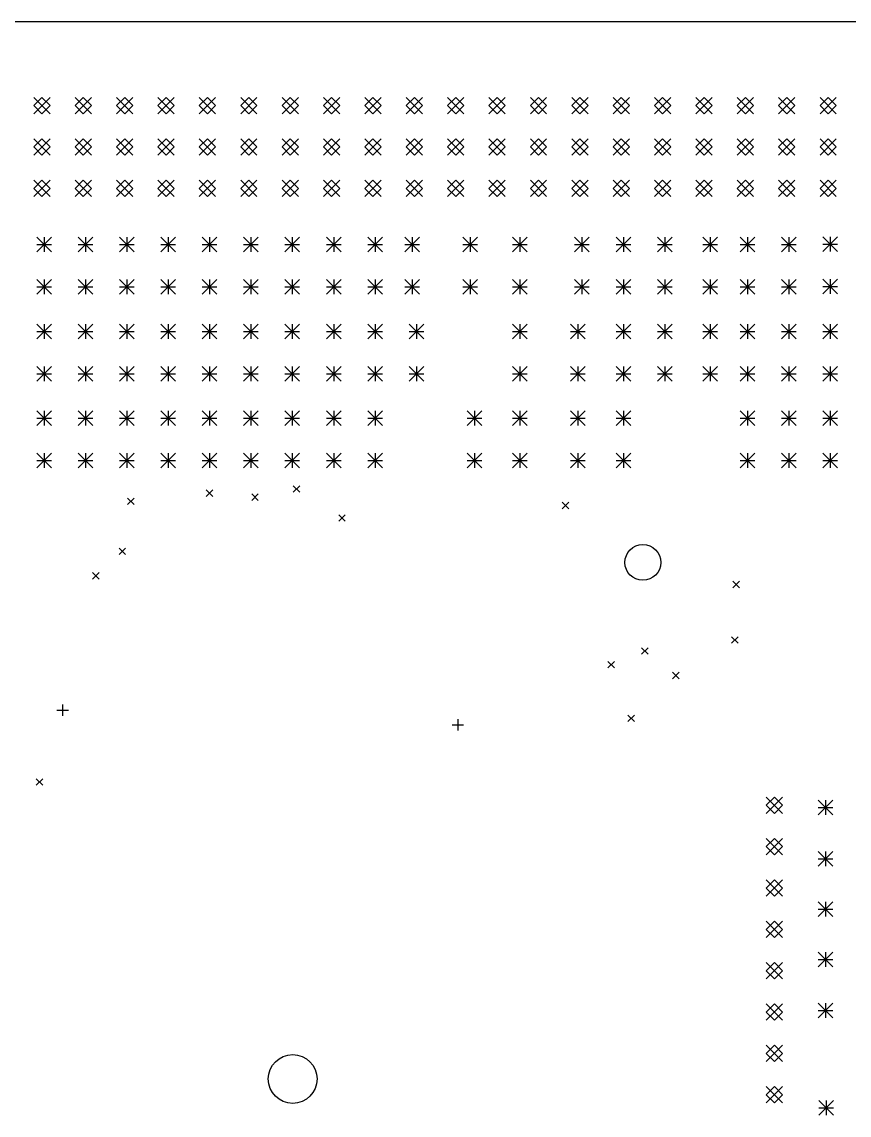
# Model space of a CAD drawing. Extents: x 10 to 419, y -288 to -23.
# Drawn here: x 113.8 to 164.6, y -90.2 to -23 of the extents above; entities that cross this region are included whole.
import ezdxf

# ---------------------------------------------------------------- set-up
doc = ezdxf.new("R2010")
doc.units = 0
doc.layers.add('BLACK', color=7, linetype='CONTINUOUS')

msp = doc.modelspace()

# ---------------------------------------------------------------- linework, layer by layer
at = {"layer": 'BLACK', "linetype": 'CONTINUOUS'}
for p, q in [((418.973, -23), (12.573, -23)), ((114.562, -27.6453), (115.562, -28.6453)), ((115.562, -27.6453), (114.562, -28.6453)), ((115.062, -27.6453), (114.562, -28.1453)), ((114.562, -28.1453), (115.062, -28.6453)), ((115.562, -28.1453), (115.062, -27.6453)), ((115.062, -28.6453), (115.562, -28.1453)), ((117.102, -27.6453), (118.102, -28.6453)), ((118.102, -27.6453), (117.102, -28.6453)), ((117.602, -27.6453), (117.102, -28.1453)), ((117.102, -28.1453), (117.602, -28.6453)), ((118.102, -28.1453), (117.602, -27.6453)), ((117.602, -28.6453), (118.102, -28.1453)), ((119.642, -27.6453), (120.642, -28.6453)), ((120.642, -27.6453), (119.642, -28.6453)), ((120.142, -27.6453), (119.642, -28.1453)), ((119.642, -28.1453), (120.142, -28.6453)), ((120.642, -28.1453), (120.142, -27.6453)), ((120.142, -28.6453), (120.642, -28.1453)), ((122.182, -27.6453), (123.182, -28.6453)), ((123.182, -27.6453), (122.182, -28.6453)), ((122.682, -27.6453), (122.182, -28.1453)), ((122.182, -28.1453), (122.682, -28.6453)), ((123.182, -28.1453), (122.682, -27.6453)), ((122.682, -28.6453), (123.182, -28.1453)), ((124.722, -27.6453), (125.722, -28.6453)), ((125.722, -27.6453), (124.722, -28.6453)), ((125.222, -27.6453), (124.722, -28.1453)), ((124.722, -28.1453), (125.222, -28.6453)), ((125.722, -28.1453), (125.222, -27.6453)), ((125.222, -28.6453), (125.722, -28.1453)), ((127.262, -27.6453), (128.262, -28.6453)), ((128.262, -27.6453), (127.262, -28.6453)), ((127.762, -27.6453), (127.262, -28.1453)), ((127.262, -28.1453), (127.762, -28.6453)), ((128.262, -28.1453), (127.762, -27.6453)), ((127.762, -28.6453), (128.262, -28.1453)), ((129.802, -27.6453), (130.802, -28.6453)), ((130.802, -27.6453), (129.802, -28.6453)), ((130.302, -27.6453), (129.802, -28.1453)), ((129.802, -28.1453), (130.302, -28.6453)), ((130.802, -28.1453), (130.302, -27.6453)), ((130.302, -28.6453), (130.802, -28.1453)), ((132.342, -27.6453), (133.342, -28.6453)), ((133.342, -27.6453), (132.342, -28.6453)), ((132.842, -27.6453), (132.342, -28.1453)), ((132.342, -28.1453), (132.842, -28.6453)), ((133.342, -28.1453), (132.842, -27.6453)), ((132.842, -28.6453), (133.342, -28.1453)), ((134.882, -27.6453), (135.882, -28.6453)), ((135.882, -27.6453), (134.882, -28.6453)), ((135.382, -27.6453), (134.882, -28.1453)), ((134.882, -28.1453), (135.382, -28.6453)), ((135.882, -28.1453), (135.382, -27.6453)), ((135.382, -28.6453), (135.882, -28.1453)), ((137.422, -27.6453), (138.422, -28.6453)), ((138.422, -27.6453), (137.422, -28.6453)), ((137.922, -27.6453), (137.422, -28.1453)), ((137.422, -28.1453), (137.922, -28.6453)), ((138.422, -28.1453), (137.922, -27.6453)), ((137.922, -28.6453), (138.422, -28.1453)), ((139.962, -27.6453), (140.962, -28.6453)), ((140.962, -27.6453), (139.962, -28.6453)), ((140.462, -27.6453), (139.962, -28.1453)), ((139.962, -28.1453), (140.462, -28.6453)), ((140.962, -28.1453), (140.462, -27.6453)), ((140.462, -28.6453), (140.962, -28.1453)), ((142.502, -27.6453), (143.502, -28.6453)), ((143.502, -27.6453), (142.502, -28.6453)), ((143.002, -27.6453), (142.502, -28.1453)), ((142.502, -28.1453), (143.002, -28.6453)), ((143.502, -28.1453), (143.002, -27.6453)), ((143.002, -28.6453), (143.502, -28.1453)), ((145.042, -27.6453), (146.042, -28.6453)), ((146.042, -27.6453), (145.042, -28.6453)), ((145.542, -27.6453), (145.042, -28.1453)), ((145.042, -28.1453), (145.542, -28.6453)), ((146.042, -28.1453), (145.542, -27.6453)), ((145.542, -28.6453), (146.042, -28.1453)), ((147.582, -27.6453), (148.582, -28.6453)), ((148.582, -27.6453), (147.582, -28.6453)), ((148.082, -27.6453), (147.582, -28.1453)), ((147.582, -28.1453), (148.082, -28.6453)), ((148.582, -28.1453), (148.082, -27.6453)), ((148.082, -28.6453), (148.582, -28.1453)), ((150.122, -27.6453), (151.122, -28.6453)), ((151.122, -27.6453), (150.122, -28.6453)), ((150.622, -27.6453), (150.122, -28.1453)), ((150.122, -28.1453), (150.622, -28.6453)), ((151.122, -28.1453), (150.622, -27.6453)), ((150.622, -28.6453), (151.122, -28.1453)), ((152.662, -27.6453), (153.662, -28.6453)), ((153.662, -27.6453), (152.662, -28.6453)), ((153.162, -27.6453), (152.662, -28.1453)), ((152.662, -28.1453), (153.162, -28.6453)), ((153.662, -28.1453), (153.162, -27.6453)), ((153.162, -28.6453), (153.662, -28.1453)), ((155.202, -27.6453), (156.202, -28.6453)), ((156.202, -27.6453), (155.202, -28.6453)), ((155.702, -27.6453), (155.202, -28.1453)), ((155.202, -28.1453), (155.702, -28.6453)), ((156.202, -28.1453), (155.702, -27.6453)), ((155.702, -28.6453), (156.202, -28.1453)), ((157.742, -27.6453), (158.742, -28.6453)), ((158.742, -27.6453), (157.742, -28.6453)), ((158.242, -27.6453), (157.742, -28.1453)), ((157.742, -28.1453), (158.242, -28.6453)), ((158.742, -28.1453), (158.242, -27.6453)), ((158.242, -28.6453), (158.742, -28.1453)), ((160.282, -27.6453), (161.282, -28.6453)), ((161.282, -27.6453), (160.282, -28.6453)), ((160.782, -27.6453), (160.282, -28.1453)), ((160.282, -28.1453), (160.782, -28.6453)), ((161.282, -28.1453), (160.782, -27.6453)), ((160.782, -28.6453), (161.282, -28.1453)), ((162.822, -27.6453), (163.822, -28.6453)), ((163.822, -27.6453), (162.822, -28.6453)), ((163.322, -27.6453), (162.822, -28.1453)), ((162.822, -28.1453), (163.322, -28.6453)), ((163.822, -28.1453), (163.322, -27.6453)), ((163.322, -28.6453), (163.822, -28.1453)), ((114.562, -30.1853), (115.562, -31.1853)), ((115.562, -30.1853), (114.562, -31.1853)), ((115.062, -30.1853), (114.562, -30.6853)), ((115.562, -30.6853), (115.062, -30.1853)), ((117.102, -30.1853), (118.102, -31.1853)), ((118.102, -30.1853), (117.102, -31.1853)), ((117.602, -30.1853), (117.102, -30.6853)), ((118.102, -30.6853), (117.602, -30.1853)), ((119.642, -30.1853), (120.642, -31.1853)), ((120.642, -30.1853), (119.642, -31.1853)), ((120.142, -30.1853), (119.642, -30.6853)), ((120.642, -30.6853), (120.142, -30.1853)), ((122.182, -30.1853), (123.182, -31.1853)), ((123.182, -30.1853), (122.182, -31.1853)), ((122.682, -30.1853), (122.182, -30.6853)), ((123.182, -30.6853), (122.682, -30.1853)), ((124.722, -30.1853), (125.722, -31.1853)), ((125.722, -30.1853), (124.722, -31.1853)), ((125.222, -30.1853), (124.722, -30.6853)), ((125.722, -30.6853), (125.222, -30.1853)), ((127.262, -30.1853), (128.262, -31.1853)), ((128.262, -30.1853), (127.262, -31.1853)), ((127.762, -30.1853), (127.262, -30.6853)), ((128.262, -30.6853), (127.762, -30.1853)), ((129.802, -30.1853), (130.802, -31.1853)), ((130.802, -30.1853), (129.802, -31.1853)), ((130.302, -30.1853), (129.802, -30.6853)), ((130.802, -30.6853), (130.302, -30.1853)), ((132.342, -30.1853), (133.342, -31.1853)), ((133.342, -30.1853), (132.342, -31.1853)), ((132.842, -30.1853), (132.342, -30.6853)), ((133.342, -30.6853), (132.842, -30.1853)), ((134.882, -30.1853), (135.882, -31.1853)), ((135.882, -30.1853), (134.882, -31.1853)), ((135.382, -30.1853), (134.882, -30.6853)), ((135.882, -30.6853), (135.382, -30.1853)), ((137.422, -30.1853), (138.422, -31.1853)), ((138.422, -30.1853), (137.422, -31.1853)), ((137.922, -30.1853), (137.422, -30.6853)), ((138.422, -30.6853), (137.922, -30.1853)), ((139.962, -30.1853), (140.962, -31.1853)), ((140.962, -30.1853), (139.962, -31.1853)), ((140.462, -30.1853), (139.962, -30.6853)), ((140.962, -30.6853), (140.462, -30.1853)), ((142.502, -30.1853), (143.502, -31.1853)), ((143.502, -30.1853), (142.502, -31.1853)), ((143.002, -30.1853), (142.502, -30.6853)), ((143.502, -30.6853), (143.002, -30.1853)), ((145.042, -30.1853), (146.042, -31.1853)), ((146.042, -30.1853), (145.042, -31.1853)), ((145.542, -30.1853), (145.042, -30.6853)), ((146.042, -30.6853), (145.542, -30.1853)), ((147.582, -30.1853), (148.582, -31.1853)), ((148.582, -30.1853), (147.582, -31.1853)), ((148.082, -30.1853), (147.582, -30.6853)), ((148.582, -30.6853), (148.082, -30.1853)), ((150.122, -30.1853), (151.122, -31.1853)), ((151.122, -30.1853), (150.122, -31.1853)), ((150.622, -30.1853), (150.122, -30.6853)), ((151.122, -30.6853), (150.622, -30.1853)), ((152.662, -30.1853), (153.662, -31.1853)), ((153.662, -30.1853), (152.662, -31.1853)), ((153.162, -30.1853), (152.662, -30.6853)), ((153.662, -30.6853), (153.162, -30.1853)), ((155.202, -30.1853), (156.202, -31.1853)), ((156.202, -30.1853), (155.202, -31.1853)), ((155.702, -30.1853), (155.202, -30.6853)), ((156.202, -30.6853), (155.702, -30.1853)), ((157.742, -30.1853), (158.742, -31.1853)), ((158.742, -30.1853), (157.742, -31.1853)), ((158.242, -30.1853), (157.742, -30.6853)), ((158.742, -30.6853), (158.242, -30.1853)), ((160.282, -30.1853), (161.282, -31.1853)), ((161.282, -30.1853), (160.282, -31.1853)), ((160.782, -30.1853), (160.282, -30.6853)), ((161.282, -30.6853), (160.782, -30.1853)), ((162.822, -30.1853), (163.822, -31.1853)), ((163.822, -30.1853), (162.822, -31.1853)), ((163.322, -30.1853), (162.822, -30.6853)), ((163.822, -30.6853), (163.322, -30.1853)), ((114.562, -30.6853), (115.062, -31.1853)), ((115.062, -31.1853), (115.562, -30.6853)), ((117.102, -30.6853), (117.602, -31.1853)), ((117.602, -31.1853), (118.102, -30.6853)), ((119.642, -30.6853), (120.142, -31.1853)), ((120.142, -31.1853), (120.642, -30.6853)), ((122.182, -30.6853), (122.682, -31.1853)), ((122.682, -31.1853), (123.182, -30.6853)), ((124.722, -30.6853), (125.222, -31.1853)), ((125.222, -31.1853), (125.722, -30.6853)), ((127.262, -30.6853), (127.762, -31.1853)), ((127.762, -31.1853), (128.262, -30.6853)), ((129.802, -30.6853), (130.302, -31.1853)), ((130.302, -31.1853), (130.802, -30.6853)), ((132.342, -30.6853), (132.842, -31.1853)), ((132.842, -31.1853), (133.342, -30.6853)), ((134.882, -30.6853), (135.382, -31.1853)), ((135.382, -31.1853), (135.882, -30.6853)), ((137.422, -30.6853), (137.922, -31.1853)), ((137.922, -31.1853), (138.422, -30.6853)), ((139.962, -30.6853), (140.462, -31.1853)), ((140.462, -31.1853), (140.962, -30.6853)), ((142.502, -30.6853), (143.002, -31.1853)), ((143.002, -31.1853), (143.502, -30.6853)), ((145.042, -30.6853), (145.542, -31.1853)), ((145.542, -31.1853), (146.042, -30.6853)), ((147.582, -30.6853), (148.082, -31.1853)), ((148.082, -31.1853), (148.582, -30.6853)), ((150.122, -30.6853), (150.622, -31.1853)), ((150.622, -31.1853), (151.122, -30.6853)), ((152.662, -30.6853), (153.162, -31.1853)), ((153.162, -31.1853), (153.662, -30.6853)), ((155.202, -30.6853), (155.702, -31.1853)), ((155.702, -31.1853), (156.202, -30.6853)), ((157.742, -30.6853), (158.242, -31.1853)), ((158.242, -31.1853), (158.742, -30.6853)), ((160.282, -30.6853), (160.782, -31.1853)), ((160.782, -31.1853), (161.282, -30.6853)), ((162.822, -30.6853), (163.322, -31.1853)), ((163.322, -31.1853), (163.822, -30.6853)), ((114.562, -32.7253), (115.562, -33.7253)), ((115.562, -32.7253), (114.562, -33.7253)), ((115.062, -32.7253), (114.562, -33.2253)), ((115.562, -33.2253), (115.062, -32.7253)), ((117.102, -32.7253), (118.102, -33.7253)), ((118.102, -32.7253), (117.102, -33.7253)), ((117.602, -32.7253), (117.102, -33.2253)), ((118.102, -33.2253), (117.602, -32.7253)), ((119.642, -32.7253), (120.642, -33.7253)), ((120.642, -32.7253), (119.642, -33.7253)), ((120.142, -32.7253), (119.642, -33.2253)), ((120.642, -33.2253), (120.142, -32.7253)), ((122.182, -32.7253), (123.182, -33.7253)), ((123.182, -32.7253), (122.182, -33.7253)), ((122.682, -32.7253), (122.182, -33.2253)), ((123.182, -33.2253), (122.682, -32.7253)), ((124.722, -32.7253), (125.722, -33.7253)), ((125.722, -32.7253), (124.722, -33.7253)), ((125.222, -32.7253), (124.722, -33.2253)), ((125.722, -33.2253), (125.222, -32.7253)), ((127.262, -32.7253), (128.262, -33.7253)), ((128.262, -32.7253), (127.262, -33.7253)), ((127.762, -32.7253), (127.262, -33.2253)), ((128.262, -33.2253), (127.762, -32.7253)), ((129.802, -32.7253), (130.802, -33.7253)), ((130.802, -32.7253), (129.802, -33.7253)), ((130.302, -32.7253), (129.802, -33.2253)), ((130.802, -33.2253), (130.302, -32.7253)), ((132.342, -32.7253), (133.342, -33.7253)), ((133.342, -32.7253), (132.342, -33.7253)), ((132.842, -32.7253), (132.342, -33.2253)), ((133.342, -33.2253), (132.842, -32.7253)), ((134.882, -32.7253), (135.882, -33.7253)), ((135.882, -32.7253), (134.882, -33.7253)), ((135.382, -32.7253), (134.882, -33.2253)), ((135.882, -33.2253), (135.382, -32.7253)), ((137.422, -32.7253), (138.422, -33.7253)), ((138.422, -32.7253), (137.422, -33.7253)), ((137.922, -32.7253), (137.422, -33.2253)), ((138.422, -33.2253), (137.922, -32.7253)), ((139.962, -32.7253), (140.962, -33.7253)), ((140.962, -32.7253), (139.962, -33.7253)), ((140.462, -32.7253), (139.962, -33.2253)), ((140.962, -33.2253), (140.462, -32.7253)), ((142.502, -32.7253), (143.502, -33.7253)), ((143.502, -32.7253), (142.502, -33.7253)), ((143.002, -32.7253), (142.502, -33.2253)), ((143.502, -33.2253), (143.002, -32.7253)), ((145.042, -32.7253), (146.042, -33.7253)), ((146.042, -32.7253), (145.042, -33.7253)), ((145.542, -32.7253), (145.042, -33.2253)), ((146.042, -33.2253), (145.542, -32.7253)), ((147.582, -32.7253), (148.582, -33.7253)), ((148.582, -32.7253), (147.582, -33.7253)), ((148.082, -32.7253), (147.582, -33.2253)), ((148.582, -33.2253), (148.082, -32.7253)), ((150.122, -32.7253), (151.122, -33.7253)), ((151.122, -32.7253), (150.122, -33.7253)), ((150.622, -32.7253), (150.122, -33.2253)), ((151.122, -33.2253), (150.622, -32.7253)), ((152.662, -32.7253), (153.662, -33.7253)), ((153.662, -32.7253), (152.662, -33.7253)), ((153.162, -32.7253), (152.662, -33.2253)), ((153.662, -33.2253), (153.162, -32.7253)), ((155.202, -32.7253), (156.202, -33.7253)), ((156.202, -32.7253), (155.202, -33.7253)), ((155.702, -32.7253), (155.202, -33.2253)), ((156.202, -33.2253), (155.702, -32.7253)), ((157.742, -32.7253), (158.742, -33.7253)), ((158.742, -32.7253), (157.742, -33.7253)), ((158.242, -32.7253), (157.742, -33.2253)), ((158.742, -33.2253), (158.242, -32.7253)), ((160.282, -32.7253), (161.282, -33.7253)), ((161.282, -32.7253), (160.282, -33.7253)), ((160.782, -32.7253), (160.282, -33.2253)), ((161.282, -33.2253), (160.782, -32.7253)), ((162.822, -32.7253), (163.822, -33.7253)), ((163.822, -32.7253), (162.822, -33.7253)), ((163.322, -32.7253), (162.822, -33.2253)), ((163.822, -33.2253), (163.322, -32.7253)), ((114.562, -33.2253), (115.062, -33.7253)), ((115.062, -33.7253), (115.562, -33.2253)), ((117.102, -33.2253), (117.602, -33.7253)), ((117.602, -33.7253), (118.102, -33.2253)), ((119.642, -33.2253), (120.142, -33.7253)), ((120.142, -33.7253), (120.642, -33.2253)), ((122.182, -33.2253), (122.682, -33.7253)), ((122.682, -33.7253), (123.182, -33.2253)), ((124.722, -33.2253), (125.222, -33.7253)), ((125.222, -33.7253), (125.722, -33.2253)), ((127.262, -33.2253), (127.762, -33.7253)), ((127.762, -33.7253), (128.262, -33.2253)), ((129.802, -33.2253), (130.302, -33.7253)), ((130.302, -33.7253), (130.802, -33.2253)), ((132.342, -33.2253), (132.842, -33.7253)), ((132.842, -33.7253), (133.342, -33.2253)), ((134.882, -33.2253), (135.382, -33.7253)), ((135.382, -33.7253), (135.882, -33.2253)), ((137.422, -33.2253), (137.922, -33.7253)), ((137.922, -33.7253), (138.422, -33.2253)), ((139.962, -33.2253), (140.462, -33.7253)), ((140.462, -33.7253), (140.962, -33.2253)), ((142.502, -33.2253), (143.002, -33.7253)), ((143.002, -33.7253), (143.502, -33.2253)), ((145.042, -33.2253), (145.542, -33.7253)), ((145.542, -33.7253), (146.042, -33.2253)), ((147.582, -33.2253), (148.082, -33.7253)), ((148.082, -33.7253), (148.582, -33.2253)), ((150.122, -33.2253), (150.622, -33.7253)), ((150.622, -33.7253), (151.122, -33.2253)), ((152.662, -33.2253), (153.162, -33.7253)), ((153.162, -33.7253), (153.662, -33.2253)), ((155.202, -33.2253), (155.702, -33.7253)), ((155.702, -33.7253), (156.202, -33.2253)), ((157.742, -33.2253), (158.242, -33.7253)), ((158.242, -33.7253), (158.742, -33.2253)), ((160.282, -33.2253), (160.782, -33.7253)), ((160.782, -33.7253), (161.282, -33.2253)), ((162.822, -33.2253), (163.322, -33.7253)), ((163.322, -33.7253), (163.822, -33.2253)), ((114.739, -36.2251), (115.639, -37.1251)), ((115.639, -36.2251), (114.739, -37.1251)), ((115.189, -36.2251), (115.189, -37.1251)), ((117.279, -36.2251), (118.179, -37.1251)), ((118.179, -36.2251), (117.279, -37.1251)), ((117.729, -36.2251), (117.729, -37.1251)), ((119.819, -36.2251), (120.719, -37.1251)), ((120.719, -36.2251), (119.819, -37.1251)), ((120.269, -36.2251), (120.269, -37.1251)), ((122.359, -36.2251), (123.259, -37.1251)), ((123.259, -36.2251), (122.359, -37.1251)), ((122.809, -36.2251), (122.809, -37.1251)), ((124.899, -36.2251), (125.799, -37.1251)), ((125.799, -36.2251), (124.899, -37.1251)), ((125.349, -36.2251), (125.349, -37.1251)), ((127.439, -36.2251), (128.339, -37.1251)), ((128.339, -36.2251), (127.439, -37.1251)), ((127.889, -36.2251), (127.889, -37.1251)), ((129.979, -36.2251), (130.879, -37.1251)), ((130.879, -36.2251), (129.979, -37.1251)), ((130.429, -36.2251), (130.429, -37.1251)), ((132.519, -36.2251), (133.419, -37.1251)), ((133.419, -36.2251), (132.519, -37.1251)), ((132.969, -36.2251), (132.969, -37.1251)), ((135.059, -36.2251), (135.959, -37.1251)), ((135.959, -36.2251), (135.059, -37.1251)), ((135.509, -36.2251), (135.509, -37.1251)), ((137.345, -36.2251), (138.245, -37.1251)), ((138.245, -36.2251), (137.345, -37.1251)), ((137.795, -36.2251), (137.795, -37.1251)), ((140.901, -36.2251), (141.801, -37.1251)), ((141.801, -36.2251), (140.901, -37.1251)), ((141.351, -36.2251), (141.351, -37.1251)), ((143.949, -36.2251), (144.849, -37.1251)), ((144.849, -36.2251), (143.949, -37.1251)), ((144.399, -36.2251), (144.399, -37.1251)), ((147.759, -36.2251), (148.659, -37.1251)), ((148.659, -36.2251), (147.759, -37.1251)), ((148.209, -36.2251), (148.209, -37.1251)), ((150.299, -36.2251), (151.199, -37.1251)), ((151.199, -36.2251), (150.299, -37.1251)), ((150.749, -36.2251), (150.749, -37.1251)), ((152.839, -36.2251), (153.739, -37.1251)), ((153.739, -36.2251), (152.839, -37.1251)), ((153.289, -36.2251), (153.289, -37.1251)), ((155.633, -36.2251), (156.533, -37.1251)), ((156.533, -36.2251), (155.633, -37.1251)), ((156.083, -36.2251), (156.083, -37.1251)), ((157.919, -36.2251), (158.819, -37.1251)), ((158.819, -36.2251), (157.919, -37.1251)), ((158.369, -36.2251), (158.369, -37.1251)), ((160.459, -36.2251), (161.359, -37.1251)), ((161.359, -36.2251), (160.459, -37.1251)), ((160.909, -36.2251), (160.909, -37.1251)), ((162.999, -36.1951), (163.899, -37.0951)), ((163.899, -36.1951), (162.999, -37.0951)), ((163.449, -36.1951), (163.449, -37.0951)), ((114.739, -36.6751), (115.639, -36.6751)), ((117.279, -36.6751), (118.179, -36.6751)), ((119.819, -36.6751), (120.719, -36.6751)), ((122.359, -36.6751), (123.259, -36.6751)), ((124.899, -36.6751), (125.799, -36.6751)), ((127.439, -36.6751), (128.339, -36.6751)), ((129.979, -36.6751), (130.879, -36.6751)), ((132.519, -36.6751), (133.419, -36.6751)), ((135.059, -36.6751), (135.959, -36.6751)), ((137.345, -36.6751), (138.245, -36.6751)), ((140.901, -36.6751), (141.801, -36.6751)), ((143.949, -36.6751), (144.849, -36.6751)), ((147.759, -36.6751), (148.659, -36.6751)), ((150.299, -36.6751), (151.199, -36.6751)), ((152.839, -36.6751), (153.739, -36.6751)), ((155.633, -36.6751), (156.533, -36.6751)), ((157.919, -36.6751), (158.819, -36.6751)), ((160.459, -36.6751), (161.359, -36.6751)), ((162.999, -36.6451), (163.899, -36.6451)), ((114.739, -38.8251), (115.639, -39.7251)), ((115.639, -38.8251), (114.739, -39.7251)), ((115.189, -38.8251), (115.189, -39.7251)), ((117.279, -38.8251), (118.179, -39.7251)), ((118.179, -38.8251), (117.279, -39.7251)), ((117.729, -38.8251), (117.729, -39.7251)), ((119.819, -38.8251), (120.719, -39.7251)), ((120.719, -38.8251), (119.819, -39.7251)), ((120.269, -38.8251), (120.269, -39.7251)), ((122.359, -38.8251), (123.259, -39.7251)), ((123.259, -38.8251), (122.359, -39.7251)), ((122.809, -38.8251), (122.809, -39.7251)), ((124.899, -38.8251), (125.799, -39.7251)), ((125.799, -38.8251), (124.899, -39.7251)), ((125.349, -38.8251), (125.349, -39.7251)), ((127.439, -38.8251), (128.339, -39.7251)), ((128.339, -38.8251), (127.439, -39.7251)), ((127.889, -38.8251), (127.889, -39.7251)), ((129.979, -38.8251), (130.879, -39.7251)), ((130.879, -38.8251), (129.979, -39.7251)), ((130.429, -38.8251), (130.429, -39.7251)), ((132.519, -38.8251), (133.419, -39.7251)), ((133.419, -38.8251), (132.519, -39.7251)), ((132.969, -38.8251), (132.969, -39.7251)), ((135.059, -38.8251), (135.959, -39.7251)), ((135.959, -38.8251), (135.059, -39.7251)), ((135.509, -38.8251), (135.509, -39.7251)), ((137.345, -38.8251), (138.245, -39.7251)), ((138.245, -38.8251), (137.345, -39.7251)), ((137.795, -38.8251), (137.795, -39.7251)), ((140.901, -38.8251), (141.801, -39.7251)), ((141.801, -38.8251), (140.901, -39.7251)), ((141.351, -38.8251), (141.351, -39.7251)), ((143.949, -38.8251), (144.849, -39.7251)), ((144.849, -38.8251), (143.949, -39.7251)), ((144.399, -38.8251), (144.399, -39.7251)), ((147.759, -38.8251), (148.659, -39.7251)), ((148.659, -38.8251), (147.759, -39.7251)), ((148.209, -38.8251), (148.209, -39.7251)), ((150.299, -38.8251), (151.199, -39.7251)), ((151.199, -38.8251), (150.299, -39.7251)), ((150.749, -38.8251), (150.749, -39.7251)), ((152.839, -38.8251), (153.739, -39.7251)), ((153.739, -38.8251), (152.839, -39.7251)), ((153.289, -38.8251), (153.289, -39.7251)), ((155.633, -38.8251), (156.533, -39.7251)), ((156.533, -38.8251), (155.633, -39.7251)), ((156.083, -38.8251), (156.083, -39.7251)), ((157.919, -38.8251), (158.819, -39.7251)), ((158.819, -38.8251), (157.919, -39.7251)), ((158.369, -38.8251), (158.369, -39.7251)), ((160.459, -38.8251), (161.359, -39.7251)), ((161.359, -38.8251), (160.459, -39.7251)), ((160.909, -38.8251), (160.909, -39.7251)), ((162.999, -38.7951), (163.899, -39.6951)), ((163.899, -38.7951), (162.999, -39.6951)), ((163.449, -38.7951), (163.449, -39.6951)), ((114.739, -39.2751), (115.639, -39.2751)), ((117.279, -39.2751), (118.179, -39.2751)), ((119.819, -39.2751), (120.719, -39.2751)), ((122.359, -39.2751), (123.259, -39.2751)), ((124.899, -39.2751), (125.799, -39.2751)), ((127.439, -39.2751), (128.339, -39.2751)), ((129.979, -39.2751), (130.879, -39.2751)), ((132.519, -39.2751), (133.419, -39.2751)), ((135.059, -39.2751), (135.959, -39.2751)), ((137.345, -39.2751), (138.245, -39.2751)), ((140.901, -39.2751), (141.801, -39.2751)), ((143.949, -39.2751), (144.849, -39.2751)), ((147.759, -39.2751), (148.659, -39.2751)), ((150.299, -39.2751), (151.199, -39.2751)), ((152.839, -39.2751), (153.739, -39.2751)), ((155.633, -39.2751), (156.533, -39.2751)), ((157.919, -39.2751), (158.819, -39.2751)), ((160.459, -39.2751), (161.359, -39.2751)), ((162.999, -39.2451), (163.899, -39.2451)), ((114.739, -41.5591), (115.639, -42.4591)), ((115.639, -41.5591), (114.739, -42.4591)), ((115.189, -41.5591), (115.189, -42.4591)), ((117.279, -41.5591), (118.179, -42.4591)), ((118.179, -41.5591), (117.279, -42.4591)), ((117.729, -41.5591), (117.729, -42.4591)), ((119.819, -41.5591), (120.719, -42.4591)), ((120.719, -41.5591), (119.819, -42.4591)), ((120.269, -41.5591), (120.269, -42.4591)), ((122.359, -41.5591), (123.259, -42.4591)), ((123.259, -41.5591), (122.359, -42.4591)), ((122.809, -41.5591), (122.809, -42.4591)), ((124.899, -41.5591), (125.799, -42.4591)), ((125.799, -41.5591), (124.899, -42.4591)), ((125.349, -41.5591), (125.349, -42.4591)), ((127.439, -41.5591), (128.339, -42.4591)), ((128.339, -41.5591), (127.439, -42.4591)), ((127.889, -41.5591), (127.889, -42.4591)), ((129.979, -41.5591), (130.879, -42.4591)), ((130.879, -41.5591), (129.979, -42.4591)), ((130.429, -41.5591), (130.429, -42.4591)), ((132.519, -41.5591), (133.419, -42.4591)), ((133.419, -41.5591), (132.519, -42.4591)), ((132.969, -41.5591), (132.969, -42.4591)), ((135.059, -41.5591), (135.959, -42.4591)), ((135.959, -41.5591), (135.059, -42.4591)), ((135.509, -41.5591), (135.509, -42.4591)), ((137.599, -41.5591), (138.499, -42.4591)), ((138.499, -41.5591), (137.599, -42.4591)), ((138.049, -41.5591), (138.049, -42.4591)), ((143.949, -41.5591), (144.849, -42.4591)), ((144.849, -41.5591), (143.949, -42.4591)), ((144.399, -41.5591), (144.399, -42.4591)), ((147.505, -41.5591), (148.405, -42.4591)), ((148.405, -41.5591), (147.505, -42.4591)), ((147.955, -41.5591), (147.955, -42.4591)), ((150.299, -41.5591), (151.199, -42.4591)), ((151.199, -41.5591), (150.299, -42.4591)), ((150.749, -41.5591), (150.749, -42.4591)), ((152.839, -41.5591), (153.739, -42.4591)), ((153.739, -41.5591), (152.839, -42.4591)), ((153.289, -41.5591), (153.289, -42.4591)), ((155.633, -41.5591), (156.533, -42.4591)), ((156.533, -41.5591), (155.633, -42.4591)), ((156.083, -41.5591), (156.083, -42.4591)), ((157.919, -41.5591), (158.819, -42.4591)), ((158.819, -41.5591), (157.919, -42.4591)), ((158.369, -41.5591), (158.369, -42.4591)), ((160.459, -41.5591), (161.359, -42.4591)), ((161.359, -41.5591), (160.459, -42.4591)), ((160.909, -41.5591), (160.909, -42.4591)), ((162.999, -41.5591), (163.899, -42.4591)), ((163.899, -41.5591), (162.999, -42.4591)), ((163.449, -41.5591), (163.449, -42.4591)), ((114.739, -42.0091), (115.639, -42.0091)), ((117.279, -42.0091), (118.179, -42.0091)), ((119.819, -42.0091), (120.719, -42.0091)), ((122.359, -42.0091), (123.259, -42.0091)), ((124.899, -42.0091), (125.799, -42.0091)), ((127.439, -42.0091), (128.339, -42.0091)), ((129.979, -42.0091), (130.879, -42.0091)), ((132.519, -42.0091), (133.419, -42.0091)), ((135.059, -42.0091), (135.959, -42.0091)), ((137.599, -42.0091), (138.499, -42.0091)), ((143.949, -42.0091), (144.849, -42.0091)), ((147.505, -42.0091), (148.405, -42.0091)), ((150.299, -42.0091), (151.199, -42.0091)), ((152.839, -42.0091), (153.739, -42.0091)), ((155.633, -42.0091), (156.533, -42.0091)), ((157.919, -42.0091), (158.819, -42.0091)), ((160.459, -42.0091), (161.359, -42.0091)), ((162.999, -42.0091), (163.899, -42.0091)), ((114.739, -44.1591), (115.639, -45.0591)), ((115.639, -44.1591), (114.739, -45.0591)), ((115.189, -44.1591), (115.189, -45.0591)), ((117.279, -44.1591), (118.179, -45.0591)), ((118.179, -44.1591), (117.279, -45.0591)), ((117.729, -44.1591), (117.729, -45.0591)), ((119.819, -44.1591), (120.719, -45.0591)), ((120.719, -44.1591), (119.819, -45.0591)), ((120.269, -44.1591), (120.269, -45.0591)), ((122.359, -44.1591), (123.259, -45.0591)), ((123.259, -44.1591), (122.359, -45.0591)), ((122.809, -44.1591), (122.809, -45.0591)), ((124.899, -44.1591), (125.799, -45.0591)), ((125.799, -44.1591), (124.899, -45.0591)), ((125.349, -44.1591), (125.349, -45.0591)), ((127.439, -44.1591), (128.339, -45.0591)), ((128.339, -44.1591), (127.439, -45.0591)), ((127.889, -44.1591), (127.889, -45.0591)), ((129.979, -44.1591), (130.879, -45.0591)), ((130.879, -44.1591), (129.979, -45.0591)), ((130.429, -44.1591), (130.429, -45.0591)), ((132.519, -44.1591), (133.419, -45.0591)), ((133.419, -44.1591), (132.519, -45.0591)), ((132.969, -44.1591), (132.969, -45.0591)), ((135.059, -44.1591), (135.959, -45.0591)), ((135.959, -44.1591), (135.059, -45.0591)), ((135.509, -44.1591), (135.509, -45.0591)), ((137.599, -44.1591), (138.499, -45.0591)), ((138.499, -44.1591), (137.599, -45.0591)), ((138.049, -44.1591), (138.049, -45.0591)), ((143.949, -44.1591), (144.849, -45.0591)), ((144.849, -44.1591), (143.949, -45.0591)), ((144.399, -44.1591), (144.399, -45.0591)), ((147.505, -44.1591), (148.405, -45.0591)), ((148.405, -44.1591), (147.505, -45.0591)), ((147.955, -44.1591), (147.955, -45.0591)), ((150.299, -44.1591), (151.199, -45.0591)), ((151.199, -44.1591), (150.299, -45.0591)), ((150.749, -44.1591), (150.749, -45.0591)), ((152.839, -44.1591), (153.739, -45.0591)), ((153.739, -44.1591), (152.839, -45.0591)), ((153.289, -44.1591), (153.289, -45.0591)), ((155.633, -44.1591), (156.533, -45.0591)), ((156.533, -44.1591), (155.633, -45.0591)), ((156.083, -44.1591), (156.083, -45.0591)), ((157.919, -44.1591), (158.819, -45.0591)), ((158.819, -44.1591), (157.919, -45.0591)), ((158.369, -44.1591), (158.369, -45.0591)), ((160.459, -44.1591), (161.359, -45.0591)), ((161.359, -44.1591), (160.459, -45.0591)), ((160.909, -44.1591), (160.909, -45.0591)), ((162.999, -44.1591), (163.899, -45.0591)), ((163.899, -44.1591), (162.999, -45.0591)), ((163.449, -44.1591), (163.449, -45.0591)), ((114.739, -44.6091), (115.639, -44.6091)), ((117.279, -44.6091), (118.179, -44.6091)), ((119.819, -44.6091), (120.719, -44.6091)), ((122.359, -44.6091), (123.259, -44.6091)), ((124.899, -44.6091), (125.799, -44.6091)), ((127.439, -44.6091), (128.339, -44.6091)), ((129.979, -44.6091), (130.879, -44.6091)), ((132.519, -44.6091), (133.419, -44.6091)), ((135.059, -44.6091), (135.959, -44.6091)), ((137.599, -44.6091), (138.499, -44.6091)), ((143.949, -44.6091), (144.849, -44.6091)), ((147.505, -44.6091), (148.405, -44.6091)), ((150.299, -44.6091), (151.199, -44.6091)), ((152.839, -44.6091), (153.739, -44.6091)), ((155.633, -44.6091), (156.533, -44.6091)), ((157.919, -44.6091), (158.819, -44.6091)), ((160.459, -44.6091), (161.359, -44.6091)), ((162.999, -44.6091), (163.899, -44.6091)), ((114.739, -46.8931), (115.639, -47.7931)), ((115.639, -46.8931), (114.739, -47.7931)), ((115.189, -46.8931), (115.189, -47.7931)), ((117.279, -46.8931), (118.179, -47.7931)), ((118.179, -46.8931), (117.279, -47.7931)), ((117.729, -46.8931), (117.729, -47.7931)), ((119.819, -46.8931), (120.719, -47.7931)), ((120.719, -46.8931), (119.819, -47.7931)), ((120.269, -46.8931), (120.269, -47.7931)), ((122.359, -46.8931), (123.259, -47.7931)), ((123.259, -46.8931), (122.359, -47.7931)), ((122.809, -46.8931), (122.809, -47.7931)), ((124.899, -46.8931), (125.799, -47.7931)), ((125.799, -46.8931), (124.899, -47.7931)), ((125.349, -46.8931), (125.349, -47.7931)), ((127.439, -46.8931), (128.339, -47.7931)), ((128.339, -46.8931), (127.439, -47.7931)), ((127.889, -46.8931), (127.889, -47.7931)), ((129.979, -46.8931), (130.879, -47.7931)), ((130.879, -46.8931), (129.979, -47.7931)), ((130.429, -46.8931), (130.429, -47.7931)), ((132.519, -46.8931), (133.419, -47.7931)), ((133.419, -46.8931), (132.519, -47.7931)), ((132.969, -46.8931), (132.969, -47.7931)), ((135.059, -46.8931), (135.959, -47.7931)), ((135.959, -46.8931), (135.059, -47.7931)), ((135.509, -46.8931), (135.509, -47.7931)), ((141.155, -46.8931), (142.055, -47.7931)), ((142.055, -46.8931), (141.155, -47.7931)), ((141.605, -46.8931), (141.605, -47.7931)), ((143.949, -46.8931), (144.849, -47.7931)), ((144.849, -46.8931), (143.949, -47.7931)), ((144.399, -46.8931), (144.399, -47.7931)), ((147.505, -46.8931), (148.405, -47.7931)), ((148.405, -46.8931), (147.505, -47.7931)), ((147.955, -46.8931), (147.955, -47.7931)), ((150.299, -46.8931), (151.199, -47.7931)), ((151.199, -46.8931), (150.299, -47.7931)), ((150.749, -46.8931), (150.749, -47.7931)), ((157.919, -46.8931), (158.819, -47.7931)), ((158.819, -46.8931), (157.919, -47.7931)), ((158.369, -46.8931), (158.369, -47.7931)), ((160.459, -46.8931), (161.359, -47.7931)), ((161.359, -46.8931), (160.459, -47.7931)), ((160.909, -46.8931), (160.909, -47.7931)), ((162.999, -46.8931), (163.899, -47.7931)), ((163.899, -46.8931), (162.999, -47.7931)), ((163.449, -46.8931), (163.449, -47.7931)), ((114.739, -47.3431), (115.639, -47.3431)), ((117.279, -47.3431), (118.179, -47.3431)), ((119.819, -47.3431), (120.719, -47.3431)), ((122.359, -47.3431), (123.259, -47.3431)), ((124.899, -47.3431), (125.799, -47.3431)), ((127.439, -47.3431), (128.339, -47.3431)), ((129.979, -47.3431), (130.879, -47.3431)), ((132.519, -47.3431), (133.419, -47.3431)), ((135.059, -47.3431), (135.959, -47.3431)), ((141.155, -47.3431), (142.055, -47.3431)), ((143.949, -47.3431), (144.849, -47.3431)), ((147.505, -47.3431), (148.405, -47.3431)), ((150.299, -47.3431), (151.199, -47.3431)), ((157.919, -47.3431), (158.819, -47.3431)), ((160.459, -47.3431), (161.359, -47.3431)), ((162.999, -47.3431), (163.899, -47.3431)), ((114.739, -49.4931), (115.639, -50.3931)), ((115.639, -49.4931), (114.739, -50.3931)), ((115.189, -49.4931), (115.189, -50.3931)), ((117.279, -49.4931), (118.179, -50.3931)), ((118.179, -49.4931), (117.279, -50.3931)), ((117.729, -49.4931), (117.729, -50.3931)), ((119.819, -49.4931), (120.719, -50.3931)), ((120.719, -49.4931), (119.819, -50.3931)), ((120.269, -49.4931), (120.269, -50.3931)), ((122.359, -49.4931), (123.259, -50.3931)), ((123.259, -49.4931), (122.359, -50.3931)), ((122.809, -49.4931), (122.809, -50.3931)), ((124.899, -49.4931), (125.799, -50.3931)), ((125.799, -49.4931), (124.899, -50.3931)), ((125.349, -49.4931), (125.349, -50.3931)), ((127.439, -49.4931), (128.339, -50.3931)), ((128.339, -49.4931), (127.439, -50.3931)), ((127.889, -49.4931), (127.889, -50.3931)), ((129.979, -49.4931), (130.879, -50.3931)), ((130.879, -49.4931), (129.979, -50.3931)), ((130.429, -49.4931), (130.429, -50.3931)), ((132.519, -49.4931), (133.419, -50.3931)), ((133.419, -49.4931), (132.519, -50.3931)), ((132.969, -49.4931), (132.969, -50.3931)), ((135.059, -49.4931), (135.959, -50.3931)), ((135.959, -49.4931), (135.059, -50.3931)), ((135.509, -49.4931), (135.509, -50.3931)), ((141.155, -49.4931), (142.055, -50.3931)), ((142.055, -49.4931), (141.155, -50.3931)), ((141.605, -49.4931), (141.605, -50.3931)), ((143.949, -49.4931), (144.849, -50.3931)), ((144.849, -49.4931), (143.949, -50.3931)), ((144.399, -49.4931), (144.399, -50.3931)), ((147.505, -49.4931), (148.405, -50.3931)), ((148.405, -49.4931), (147.505, -50.3931)), ((147.955, -49.4931), (147.955, -50.3931)), ((150.299, -49.4931), (151.199, -50.3931)), ((151.199, -49.4931), (150.299, -50.3931)), ((150.749, -49.4931), (150.749, -50.3931)), ((157.919, -49.4931), (158.819, -50.3931)), ((158.819, -49.4931), (157.919, -50.3931)), ((158.369, -49.4931), (158.369, -50.3931)), ((160.459, -49.4931), (161.359, -50.3931)), ((161.359, -49.4931), (160.459, -50.3931)), ((160.909, -49.4931), (160.909, -50.3931)), ((162.999, -49.4931), (163.899, -50.3931)), ((163.899, -49.4931), (162.999, -50.3931)), ((163.449, -49.4931), (163.449, -50.3931)), ((114.739, -49.9431), (115.639, -49.9431)), ((117.279, -49.9431), (118.179, -49.9431)), ((119.819, -49.9431), (120.719, -49.9431)), ((122.359, -49.9431), (123.259, -49.9431)), ((124.899, -49.9431), (125.799, -49.9431)), ((127.439, -49.9431), (128.339, -49.9431)), ((129.979, -49.9431), (130.879, -49.9431)), ((132.519, -49.9431), (133.419, -49.9431)), ((135.059, -49.9431), (135.959, -49.9431)), ((141.155, -49.9431), (142.055, -49.9431)), ((143.949, -49.9431), (144.849, -49.9431)), ((147.505, -49.9431), (148.405, -49.9431)), ((150.299, -49.9431), (151.199, -49.9431)), ((157.919, -49.9431), (158.819, -49.9431)), ((160.459, -49.9431), (161.359, -49.9431)), ((162.999, -49.9431), (163.899, -49.9431)), ((130.483, -51.4911), (130.883, -51.8911)), ((130.883, -51.4911), (130.483, -51.8911)), ((120.323, -52.2531), (120.723, -52.6531)), ((120.723, -52.2531), (120.323, -52.6531)), ((125.149, -51.7451), (125.549, -52.1451)), ((125.549, -51.7451), (125.149, -52.1451)), ((127.943, -51.9991), (128.343, -52.3991)), ((128.343, -51.9991), (127.943, -52.3991)), ((146.993, -52.5071), (147.393, -52.9071)), ((147.393, -52.5071), (146.993, -52.9071)), ((133.277, -53.2691), (133.677, -53.6691)), ((133.677, -53.2691), (133.277, -53.6691)), ((119.799, -55.3173), (120.199, -55.7173)), ((120.199, -55.3173), (119.799, -55.7173)), ((118.17, -56.83), (118.57, -57.23)), ((118.57, -56.83), (118.17, -57.23)), ((157.469, -57.36), (157.869, -57.76)), ((157.869, -57.36), (157.469, -57.76)), ((157.39, -60.77), (157.79, -61.17)), ((157.79, -60.77), (157.39, -61.17)), ((151.87, -61.44), (152.27, -61.84)), ((152.27, -61.44), (151.87, -61.84)), ((149.8, -62.28), (150.2, -62.68)), ((150.2, -62.28), (149.8, -62.68)), ((153.77, -62.95), (154.17, -63.35)), ((154.17, -62.95), (153.77, -63.35)), ((116.332, -64.9301), (116.332, -65.6301)), ((115.982, -65.2801), (116.682, -65.2801)), ((151.03, -65.58), (151.43, -65.98)), ((151.43, -65.58), (151.03, -65.98)), ((140.239, -66.1691), (140.939, -66.1691)), ((140.589, -65.8191), (140.589, -66.5191)), ((114.71, -69.49), (115.11, -69.89)), ((115.11, -69.49), (114.71, -69.89)), ((159.52, -70.62), (160.52, -71.62)), ((160.52, -70.62), (159.52, -71.62)), ((160.02, -70.62), (159.52, -71.12)), ((159.52, -71.12), (160.02, -71.62)), ((160.52, -71.12), (160.02, -70.62)), ((160.02, -71.62), (160.52, -71.12)), ((162.715, -70.8), (163.615, -71.7)), ((163.615, -70.8), (162.715, -71.7)), ((163.165, -70.8), (163.165, -71.7)), ((162.715, -71.25), (163.615, -71.25)), ((159.52, -73.16), (160.52, -74.16)), ((160.52, -73.16), (159.52, -74.16)), ((160.02, -73.16), (159.52, -73.66)), ((160.52, -73.66), (160.02, -73.16)), ((159.52, -73.66), (160.02, -74.16)), ((160.02, -74.16), (160.52, -73.66)), ((162.715, -73.96), (163.615, -74.86)), ((163.615, -73.96), (162.715, -74.86)), ((162.715, -74.41), (163.615, -74.41)), ((163.165, -73.96), (163.165, -74.86)), ((159.52, -75.7), (160.52, -76.7)), ((160.52, -75.7), (159.52, -76.7)), ((160.02, -75.7), (159.52, -76.2)), ((160.52, -76.2), (160.02, -75.7)), ((159.52, -76.2), (160.02, -76.7)), ((160.02, -76.7), (160.52, -76.2)), ((162.715, -77.05), (163.615, -77.95)), ((163.615, -77.05), (162.715, -77.95)), ((163.165, -77.05), (163.165, -77.95)), ((162.715, -77.5), (163.615, -77.5)), ((159.52, -78.24), (160.52, -79.24)), ((160.52, -78.24), (159.52, -79.24)), ((160.02, -78.24), (159.52, -78.74)), ((160.52, -78.74), (160.02, -78.24)), ((159.52, -78.74), (160.02, -79.24)), ((160.02, -79.24), (160.52, -78.74)), ((162.715, -80.14), (163.615, -81.04)), ((163.615, -80.14), (162.715, -81.04)), ((163.165, -80.14), (163.165, -81.04)), ((159.52, -80.78), (160.52, -81.78)), ((160.52, -80.78), (159.52, -81.78)), ((160.02, -80.78), (159.52, -81.28)), ((160.52, -81.28), (160.02, -80.78)), ((162.715, -80.59), (163.615, -80.59)), ((159.52, -81.28), (160.02, -81.78)), ((160.02, -81.78), (160.52, -81.28)), ((159.52, -83.32), (160.52, -84.32)), ((160.52, -83.32), (159.52, -84.32)), ((160.02, -83.32), (159.52, -83.82)), ((159.52, -83.82), (160.02, -84.32)), ((160.52, -83.82), (160.02, -83.32)), ((160.02, -84.32), (160.52, -83.82)), ((162.715, -83.28), (163.615, -84.18)), ((163.615, -83.28), (162.715, -84.18)), ((162.715, -83.73), (163.615, -83.73)), ((163.165, -83.28), (163.165, -84.18)), ((159.52, -85.86), (160.52, -86.86)), ((160.52, -85.86), (159.52, -86.86)), ((160.02, -85.86), (159.52, -86.36)), ((160.52, -86.36), (160.02, -85.86)), ((159.52, -86.36), (160.02, -86.86)), ((160.02, -86.86), (160.52, -86.36)), ((159.52, -88.4), (160.52, -89.4)), ((160.52, -88.4), (159.52, -89.4)), ((160.02, -88.4), (159.52, -88.9)), ((160.52, -88.9), (160.02, -88.4)), ((159.52, -88.9), (160.02, -89.4)), ((160.02, -89.4), (160.52, -88.9)), ((162.75, -89.25), (163.65, -90.15)), ((163.65, -89.25), (162.75, -90.15)), ((163.2, -89.25), (163.2, -90.15)), ((162.75, -89.7), (163.65, -89.7))]:
    msp.add_line(p, q, dxfattribs=at)
at = {"layer": 'BLACK'}
for centre, radius in [((151.946, -56.2), 1.1), ((130.453, -87.9291), 1.5)]:
    msp.add_circle(centre, radius, dxfattribs=at)

doc.saveas('drawing.dxf')
